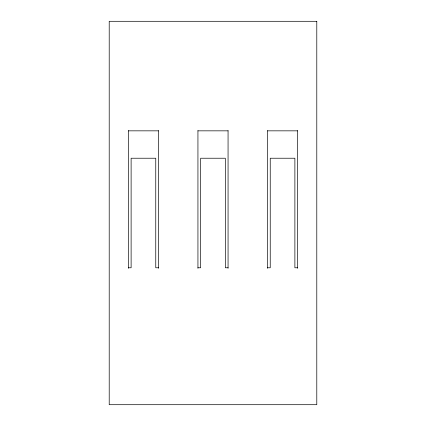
<?xml version="1.0" encoding="UTF-8"?>
<svg xmlns="http://www.w3.org/2000/svg" width="426" height="426" viewBox="0 0 426 426"><rect width="100%" height="100%" fill="white"/><g stroke="black" fill="none" stroke-linecap="round" stroke-linejoin="round"><path stroke-width="0.64" d="M128.38 130.841L158.504 130.841M197.936 130.841L228.064 130.841M267.496 130.841L297.62 130.841M128.38 267.773L131.117 267.773L131.117 158.227L155.762 158.227L155.762 267.773L158.504 267.773M197.936 267.773L200.678 267.773L200.678 158.227L225.322 158.227L225.322 267.773L228.064 267.773M267.496 267.773L270.238 267.773L270.238 158.227L294.883 158.227L294.883 267.773L297.62 267.773M297.62 130.574L297.62 268.3M267.496 130.574L267.496 268.3M228.064 130.574L228.064 268.3M197.936 130.574L197.936 268.3M158.504 130.574L158.504 268.3M128.38 130.574L128.38 268.3M316.79 21.3L109.21 21.3L109.21 404.7L316.79 404.7L316.79 21.3"/></g></svg>
